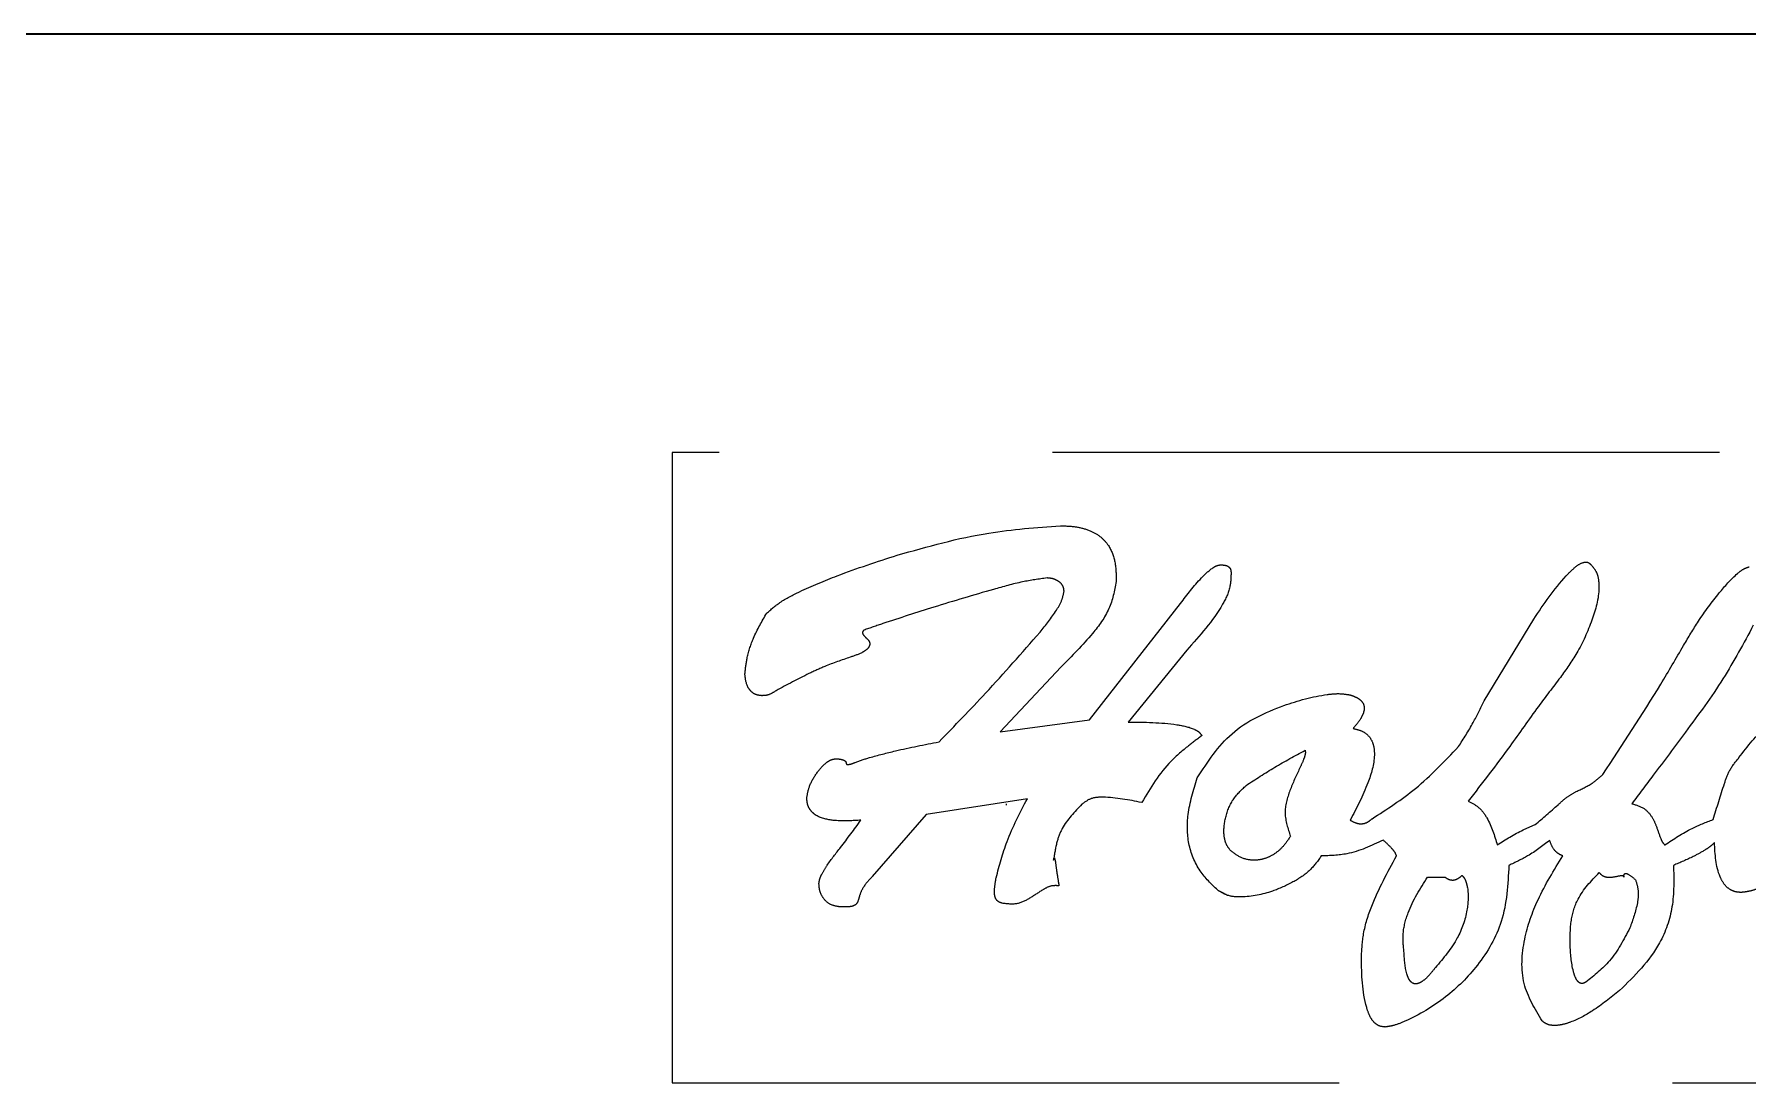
# Paper-space layout '2 DOOR PANEL LAYOUT - A1 Sheet' of a CAD drawing. Extents: x 50 to 825, y 22 to 486.
# Drawn here: x 438.407 to 442.903, y 464.264 to 467.014 of the extents above; entities that cross this region are included whole.
import ezdxf

# ---------------------------------------------------------------- set-up
doc = ezdxf.new("R2010")
doc.units = 0
doc.linetypes.add('HIDDEN', pattern=[0.375, 0.25, -0.125])
doc.layers.add('N-EQPM', color=3, linetype='Continuous', lineweight=25)
doc.layers.add('N-PANL', color=4, linetype='Continuous', lineweight=35)

psp = doc.layouts.new('2 DOOR PANEL LAYOUT - A1 Sheet')

# ---------------------------------------------------------------- linework, layer by layer
at = {"layer": 'N-EQPM', "linetype": 'HIDDEN', "ltscale": 7}
for p, q in [((440.0811, 465.9165), (440.0811, 464.2637)), ((445.4544, 465.9165), (440.0811, 465.9165)), ((441.1761, 465.2153), (441.4149, 465.521)), ((442.2116, 465.2656), (442.3415, 465.4796)), ((441.4311, 465.3986), (441.2778, 465.2098)), ((441.1018, 465.3546), (440.9415, 465.1843)), ((440.9415, 465.1843), (441.1761, 465.2153)), ((441.013, 465.0087), (440.7474, 464.967)), ((440.7474, 464.967), (440.6062, 464.8046)), ((440.9571, 464.9952), (440.9571, 464.9918)), ((442.0626, 464.8033), (442.1084, 464.8033)), ((440.0811, 464.2637), (445.4544, 464.2637))]:
    psp.add_line(p, q, dxfattribs=at)
for points, knots in [([(440.6718, 465.6477), (440.7513, 465.6701), (440.8915, 465.7096), (441.0368, 465.7202), (441.0997, 465.7247)], [0, 0, 0, 0, 0.566713, 1, 1, 1, 1]), ([(441.0997, 465.7247), (441.1146, 465.7242), (441.1419, 465.7232), (441.1785, 465.7128), (441.2068, 465.6961), (441.2307, 465.6691), (441.2458, 465.6282), (441.246, 465.5955), (441.2462, 465.5783)], [0, 0, 0, 0, 0.186553, 0.340032, 0.471319, 0.592327, 0.785115, 1, 1, 1, 1]), ([(440.3292, 465.4955), (440.3404, 465.5052), (440.3665, 465.5279), (440.4299, 465.5593), (440.532, 465.6023), (440.6189, 465.6305), (440.6718, 465.6477)], [0, 0, 0, 0, 0.11805, 0.273776, 0.558572, 1, 1, 1, 1]), ([(441.0647, 465.5878), (441.0432, 465.5848), (440.9957, 465.578), (440.8968, 465.5502), (440.7746, 465.5139), (440.6614, 465.4775), (440.6005, 465.4566), (440.5839, 465.4509)], [0, 0, 0, 0, 0.130102, 0.287108, 0.614384, 0.894711, 1, 1, 1, 1]), ([(441.1093, 465.5528), (441.109, 465.5558), (441.1086, 465.5615), (441.1039, 465.5716), (441.0938, 465.5807), (441.0794, 465.5866), (441.0694, 465.5874), (441.0647, 465.5878)], [0, 0, 0, 0, 0.142188, 0.27183, 0.521854, 0.772661, 1, 1, 1, 1]), ([(441.4149, 465.521), (441.4324, 465.544), (441.4579, 465.5776), (441.4915, 465.6094), (441.5092, 465.6204), (441.5164, 465.6215), (441.5195, 465.6221)], [0, 0, 0, 0, 0.585308, 0.853681, 0.93508, 1, 1, 1, 1]), ([(441.5475, 465.6015), (441.5472, 465.5889), (441.5464, 465.5597), (441.5108, 465.4863), (441.4654, 465.4364), (441.4311, 465.3986)], [0, 0, 0, 0, 0.157054, 0.362026, 1, 1, 1, 1]), ([(441.5195, 465.6221), (441.5227, 465.622), (441.5284, 465.6218), (441.5362, 465.6202), (441.5419, 465.6171), (441.5454, 465.6127), (441.5472, 465.6074), (441.5474, 465.6036), (441.5475, 465.6015)], [0, 0, 0, 0, 0.235798, 0.429074, 0.591402, 0.712493, 0.844085, 1, 1, 1, 1]), ([(442.3415, 465.4796), (442.3681, 465.5191), (442.4011, 465.5681), (442.4478, 465.6149), (442.4655, 465.6272), (442.4768, 465.6297), (442.4825, 465.6293), (442.4875, 465.627), (442.4899, 465.6243), (442.4911, 465.6229)], [0, 0, 0, 0, 0.642594, 0.796298, 0.898965, 0.927124, 0.951565, 0.974877, 1, 1, 1, 1]), ([(442.4911, 465.6229), (442.4958, 465.6178), (442.5055, 465.6074), (442.5119, 465.5856), (442.5146, 465.5413), (442.4954, 465.4736), (442.4598, 465.3947), (442.4265, 465.3478), (442.4115, 465.3267)], [0, 0, 0, 0, 0.063007, 0.129472, 0.203615, 0.470974, 0.762923, 1, 1, 1, 1]), ([(442.735, 465.4108), (442.7476, 465.4322), (442.7758, 465.4799), (442.8228, 465.5436), (442.8633, 465.589), (442.8909, 465.6116), (442.9022, 465.6155), (442.9069, 465.6171)], [0, 0, 0, 0, 0.273354, 0.611453, 0.86974, 0.944505, 1, 1, 1, 1]), ([(441.0462, 465.4452), (441.0612, 465.4641), (441.0825, 465.4909), (441.1041, 465.5276), (441.1077, 465.5452), (441.1093, 465.5528)], [0, 0, 0, 0, 0.574497, 0.816073, 1, 1, 1, 1]), ([(441.2462, 465.5783), (441.2414, 465.5539), (441.2316, 465.5038), (441.1763, 465.4297), (441.13, 465.383), (441.1018, 465.3546)], [0, 0, 0, 0, 0.270752, 0.556867, 1, 1, 1, 1]), ([(440.2719, 465.3363), (440.2736, 465.3507), (440.2774, 465.3827), (440.2952, 465.4373), (440.3167, 465.4741), (440.3292, 465.4955)], [0, 0, 0, 0, 0.253628, 0.566301, 1, 1, 1, 1]), ([(442.9178, 465.4637), (442.8923, 465.4163), (442.8399, 465.3185), (442.7456, 465.1915), (442.665, 465.083), (442.618, 465.0205), (442.5994, 464.9956)], [0, 0, 0, 0, 0.284346, 0.586174, 0.835546, 1, 1, 1, 1]), ([(440.5998, 465.4159), (440.5995, 465.4135), (440.5988, 465.4086), (440.5924, 465.3999), (440.5757, 465.389), (440.5593, 465.3837), (440.5483, 465.3801)], [0, 0, 0, 0, 0.108535, 0.220902, 0.477996, 1, 1, 1, 1]), ([(440.5839, 465.4509), (440.5832, 465.4502), (440.582, 465.4488), (440.5808, 465.4464), (440.5805, 465.4441), (440.5813, 465.4401), (440.5853, 465.435), (440.5913, 465.4293), (440.5977, 465.4235), (440.5991, 465.4183), (440.5998, 465.4159)], [0, 0, 0, 0, 0.071461, 0.130698, 0.1836, 0.23569, 0.413222, 0.622899, 0.827361, 1, 1, 1, 1]), ([(440.7813, 465.158), (440.8223, 465.2003), (440.913, 465.2938), (440.999, 465.3916), (441.0462, 465.4452)], [0, 0, 0, 0, 0.451887, 1, 1, 1, 1]), ([(442.523, 465.072), (442.5747, 465.1505), (442.6481, 465.2618), (442.7152, 465.3769), (442.735, 465.4108)], [0, 0, 0, 0, 0.705467, 1, 1, 1, 1]), ([(440.5483, 465.3801), (440.5258, 465.3724), (440.4889, 465.3597), (440.424, 465.33), (440.3822, 465.3075), (440.3539, 465.2921)], [0, 0, 0, 0, 0.333566, 0.547844, 1, 1, 1, 1]), ([(440.3164, 465.279), (440.3109, 465.2795), (440.3004, 465.2805), (440.2875, 465.2897), (440.2749, 465.3076), (440.2731, 465.3244), (440.2719, 465.3363)], [0, 0, 0, 0, 0.203835, 0.385901, 0.567328, 1, 1, 1, 1]), ([(442.4115, 465.3267), (442.3921, 465.3015), (442.3465, 465.2422), (442.2696, 465.1312), (442.2064, 465.0496), (442.1695, 465.002)], [0, 0, 0, 0, 0.235741, 0.5541, 1, 1, 1, 1]), ([(440.3539, 465.2921), (440.3476, 465.2881), (440.3392, 465.2827), (440.3262, 465.2791), (440.32, 465.279), (440.3164, 465.279)], [0, 0, 0, 0, 0.546344, 0.735023, 1, 1, 1, 1]), ([(441.4588, 465.0631), (441.4861, 465.1052), (441.542, 465.1913), (441.6739, 465.2525), (441.7721, 465.2798), (441.8317, 465.2856), (441.8516, 465.2823), (441.86, 465.2809)], [0, 0, 0, 0, 0.307218, 0.629729, 0.874374, 0.946543, 1, 1, 1, 1]), ([(441.86, 465.2809), (441.8652, 465.2792), (441.8747, 465.276), (441.8864, 465.2687), (441.8943, 465.2596), (441.8976, 465.2479), (441.8956, 465.2342), (441.8863, 465.2147), (441.8752, 465.2018), (441.8677, 465.193)], [0, 0, 0, 0, 0.141238, 0.256578, 0.353953, 0.446062, 0.560877, 0.702969, 1, 1, 1, 1]), ([(442.1441, 465.1453), (442.1575, 465.166), (442.1824, 465.2048), (442.2023, 465.2464), (442.2116, 465.2656)], [0, 0, 0, 0, 0.536612, 1, 1, 1, 1]), ([(442.8802, 465.1166), (442.9025, 465.1463), (442.934, 465.1884), (442.9976, 465.2235), (443.0322, 465.2264), (443.0515, 465.228)], [0, 0, 0, 0, 0.516358, 0.729892, 1, 1, 1, 1]), ([(441.2778, 465.2098), (441.3206, 465.2095), (441.3791, 465.209), (441.4413, 465.1963), (441.4633, 465.1847), (441.4685, 465.1776), (441.4708, 465.1744)], [0, 0, 0, 0, 0.636102, 0.87088, 0.941036, 1, 1, 1, 1]), ([(441.8677, 465.193), (441.8763, 465.191), (441.8924, 465.1873), (441.9119, 465.1718), (441.9226, 465.1492), (441.9253, 465.1071), (441.9051, 465.0384), (441.8768, 464.9843), (441.86, 464.9523)], [0, 0, 0, 0, 0.093178, 0.17352, 0.254891, 0.350708, 0.615348, 1, 1, 1, 1]), ([(440.5423, 465.0985), (440.5449, 465.0988), (440.5514, 465.0998), (440.5697, 465.1079), (440.6086, 465.1196), (440.6819, 465.1385), (440.743, 465.1505), (440.7813, 465.158)], [0, 0, 0, 0, 0.031233, 0.080493, 0.241456, 0.525694, 1, 1, 1, 1]), ([(441.4708, 465.1744), (441.4592, 465.1655), (441.4314, 465.1444), (441.3699, 465.0933), (441.3362, 465.0373), (441.313, 464.9988)], [0, 0, 0, 0, 0.184826, 0.440368, 1, 1, 1, 1]), ([(441.9174, 464.9561), (441.9565, 464.9813), (442.0398, 465.035), (442.1079, 465.107), (442.1441, 465.1453)], [0, 0, 0, 0, 0.4696, 1, 1, 1, 1]), ([(440.4342, 465.0116), (440.4362, 465.0218), (440.4406, 465.0449), (440.4595, 465.0763), (440.4796, 465.0998), (440.4989, 465.1124), (440.5089, 465.1132), (440.5135, 465.1135)], [0, 0, 0, 0, 0.22601, 0.511189, 0.784905, 0.900143, 1, 1, 1, 1]), ([(440.5135, 465.1135), (440.5172, 465.1131), (440.5232, 465.1124), (440.5302, 465.1105), (440.534, 465.1084), (440.5359, 465.1067), (440.5375, 465.1041), (440.5374, 465.1014), (440.5384, 465.0995), (440.5393, 465.0989), (440.5407, 465.0985), (440.5417, 465.0985), (440.5423, 465.0985)], [0, 0, 0, 0, 0.310711, 0.514043, 0.606128, 0.675106, 0.730373, 0.858341, 0.884172, 0.912273, 0.948906, 1, 1, 1, 1]), ([(441.5869, 465.0434), (441.6117, 465.0597), (441.662, 465.0926), (441.7149, 465.1212), (441.7416, 465.1357)], [0, 0, 0, 0, 0.494257, 1, 1, 1, 1]), ([(441.7416, 465.1357), (441.742, 465.1341), (441.7428, 465.1306), (441.7417, 465.123), (441.7371, 465.1086), (441.7222, 465.0775), (441.701, 465.032), (441.6831, 464.9699), (441.6966, 464.9303), (441.7034, 464.9103)], [0, 0, 0, 0, 0.020555, 0.045505, 0.095068, 0.212536, 0.481005, 0.738635, 1, 1, 1, 1]), ([(442.8127, 464.9542), (442.8222, 464.9857), (442.8351, 465.0289), (442.8546, 465.0854), (442.8713, 465.1058), (442.8802, 465.1166)], [0, 0, 0, 0, 0.556947, 0.765656, 1, 1, 1, 1]), ([(441.5124, 464.7689), (441.4958, 464.7848), (441.4605, 464.8189), (441.4324, 464.8899), (441.4313, 464.9755), (441.4489, 465.0314), (441.4588, 465.0631)], [0, 0, 0, 0, 0.212921, 0.454826, 0.69082, 1, 1, 1, 1]), ([(442.4529, 465.0274), (442.4673, 465.034), (442.4928, 465.0457), (442.5138, 465.064), (442.523, 465.072)], [0, 0, 0, 0, 0.565527, 1, 1, 1, 1]), ([(440.5762, 464.9523), (440.5549, 464.951), (440.5186, 464.9488), (440.476, 464.9556), (440.4529, 464.9683), (440.4418, 464.9802), (440.4352, 464.9951), (440.4346, 465.0059), (440.4342, 465.0116)], [0, 0, 0, 0, 0.367657, 0.626623, 0.726151, 0.815033, 0.903171, 1, 1, 1, 1]), ([(440.931, 464.8014), (440.9396, 464.8334), (440.9591, 464.9056), (440.9938, 464.9719), (441.013, 465.0087)], [0, 0, 0, 0, 0.444025, 1, 1, 1, 1]), ([(441.313, 464.9988), (441.2797, 465.0053), (441.2363, 465.0138), (441.1803, 465.0121), (441.1638, 465), (441.1558, 464.9941)], [0, 0, 0, 0, 0.630428, 0.820178, 1, 1, 1, 1]), ([(441.5467, 464.8721), (441.5426, 464.8772), (441.5341, 464.8879), (441.5269, 464.9175), (441.5307, 464.9586), (441.5491, 465.0074), (441.5744, 465.0315), (441.5869, 465.0434)], [0, 0, 0, 0, 0.101135, 0.211199, 0.461946, 0.735014, 1, 1, 1, 1]), ([(442.1695, 465.002), (442.1789, 464.9975), (442.1992, 464.9877), (442.2277, 464.9475), (442.2386, 464.9116), (442.246, 464.8874)], [0, 0, 0, 0, 0.214787, 0.468508, 1, 1, 1, 1]), ([(442.3453, 464.9408), (442.3655, 464.9579), (442.394, 464.9819), (442.4279, 465.0136), (442.4452, 465.0231), (442.4529, 465.0274)], [0, 0, 0, 0, 0.574917, 0.808998, 1, 1, 1, 1]), ([(441.1558, 464.9941), (441.1366, 464.9742), (441.1085, 464.945), (441.0882, 464.8921), (441.0842, 464.8636), (441.082, 464.8479)], [0, 0, 0, 0, 0.486814, 0.716242, 1, 1, 1, 1]), ([(442.5994, 464.9956), (442.6106, 464.9923), (442.6315, 464.9862), (442.6524, 464.962), (442.6649, 464.9341), (442.6717, 464.911), (442.6789, 464.8946), (442.6833, 464.8896), (442.6854, 464.8874)], [0, 0, 0, 0, 0.236985, 0.439501, 0.633729, 0.863782, 0.937398, 1, 1, 1, 1]), ([(440.4661, 464.7855), (440.4666, 464.7894), (440.4676, 464.7981), (440.4753, 464.8146), (440.4927, 464.8432), (440.5296, 464.8887), (440.5587, 464.9283), (440.5762, 464.9523)], [0, 0, 0, 0, 0.058057, 0.129937, 0.267701, 0.557259, 1, 1, 1, 1]), ([(441.86, 464.9523), (441.8657, 464.9492), (441.8763, 464.9434), (441.893, 464.9423), (441.9069, 464.9471), (441.9138, 464.953), (441.9174, 464.9561)], [0, 0, 0, 0, 0.308292, 0.57062, 0.774188, 1, 1, 1, 1]), ([(442.246, 464.8874), (442.2681, 464.9015), (442.2999, 464.9219), (442.3347, 464.9364), (442.3453, 464.9408)], [0, 0, 0, 0, 0.695902, 1, 1, 1, 1]), ([(442.6854, 464.8874), (442.7088, 464.903), (442.749, 464.9297), (442.794, 464.947), (442.8127, 464.9542)], [0, 0, 0, 0, 0.583178, 1, 1, 1, 1]), ([(441.7034, 464.9103), (441.6968, 464.9005), (441.6847, 464.8823), (441.661, 464.8624), (441.6363, 464.8506), (441.6074, 464.8458), (441.5749, 464.8507), (441.556, 464.8651), (441.5467, 464.8721)], [0, 0, 0, 0, 0.188477, 0.349632, 0.492142, 0.623155, 0.815917, 1, 1, 1, 1]), ([(441.9466, 464.9001), (441.9155, 464.8854), (441.8638, 464.861), (441.8069, 464.8594), (441.7843, 464.8587)], [0, 0, 0, 0, 0.601204, 1, 1, 1, 1]), ([(441.9817, 464.8587), (441.9805, 464.8617), (441.9775, 464.8689), (441.9654, 464.8829), (441.9543, 464.8931), (441.9466, 464.9001)], [0, 0, 0, 0, 0.174198, 0.427564, 1, 1, 1, 1]), ([(442.3835, 464.8988), (442.3647, 464.8846), (442.3312, 464.8594), (442.2932, 464.8417), (442.2765, 464.8339)], [0, 0, 0, 0, 0.561068, 1, 1, 1, 1]), ([(442.4179, 464.8587), (442.4134, 464.8608), (442.4045, 464.8649), (442.3913, 464.8782), (442.3865, 464.8908), (442.3835, 464.8988)], [0, 0, 0, 0, 0.269244, 0.536246, 1, 1, 1, 1]), ([(442.8159, 464.8937), (442.8126, 464.8905), (442.8049, 464.8829), (442.786, 464.8709), (442.754, 464.8531), (442.7258, 464.8413), (442.7083, 464.8339)], [0, 0, 0, 0, 0.111511, 0.261044, 0.539441, 1, 1, 1, 1]), ([(442.9031, 464.7651), (442.8971, 464.7641), (442.886, 464.7622), (442.8699, 464.7643), (442.8543, 464.771), (442.8404, 464.7843), (442.8192, 464.8241), (442.8174, 464.8626), (442.8159, 464.8937)], [0, 0, 0, 0, 0.100524, 0.186049, 0.263449, 0.376755, 0.496932, 1, 1, 1, 1]), ([(441.082, 464.8479), (441.0821, 464.8494), (441.0823, 464.8512), (441.0828, 464.853), (441.0831, 464.8534), (441.0832, 464.8536), (441.0834, 464.8536), (441.0835, 464.8536), (441.0836, 464.8535), (441.0839, 464.8533), (441.0841, 464.8527), (441.0862, 464.8469), (441.0876, 464.8341), (441.0911, 464.8103), (441.094, 464.792), (441.0959, 464.7804)], [0, 0, 0, 0, 0.054883, 0.06728, 0.070454, 0.072836, 0.074453, 0.075973, 0.077718, 0.0799, 0.088423, 0.101165, 0.311086, 0.563282, 1, 1, 1, 1]), ([(441.7843, 464.8587), (441.7751, 464.8458), (441.7553, 464.8178), (441.7092, 464.7884), (441.6492, 464.7613), (441.5907, 464.749), (441.54, 464.7522), (441.5211, 464.7636), (441.5124, 464.7689)], [0, 0, 0, 0, 0.1517, 0.329852, 0.520249, 0.788889, 0.902384, 1, 1, 1, 1]), ([(441.8893, 464.5913), (441.8905, 464.6125), (441.893, 464.659), (441.9227, 464.7505), (441.9582, 464.8157), (441.9817, 464.8587)], [0, 0, 0, 0, 0.222436, 0.486196, 1, 1, 1, 1]), ([(442.2765, 464.8339), (442.2739, 464.7838), (442.2689, 464.6896), (442.2005, 464.5716), (442.1115, 464.4837), (442.0319, 464.436), (441.9765, 464.4135), (441.9586, 464.4108), (441.9517, 464.4098)], [0, 0, 0, 0, 0.257947, 0.484891, 0.690104, 0.906231, 0.963752, 1, 1, 1, 1]), ([(442.3638, 464.4257), (442.3446, 464.4574), (442.3049, 464.5229), (442.3126, 464.6397), (442.3523, 464.7523), (442.3947, 464.8211), (442.4179, 464.8587)], [0, 0, 0, 0, 0.233347, 0.482241, 0.717107, 1, 1, 1, 1]), ([(442.7083, 464.8339), (442.7093, 464.7974), (442.7112, 464.7273), (442.6695, 464.6066), (442.6062, 464.544), (442.5669, 464.5053)], [0, 0, 0, 0, 0.293095, 0.561621, 1, 1, 1, 1]), ([(442.9847, 464.846), (442.9732, 464.826), (442.9577, 464.7991), (442.9284, 464.7706), (442.9117, 464.767), (442.9031, 464.7651)], [0, 0, 0, 0, 0.578985, 0.783147, 1, 1, 1, 1]), ([(440.5202, 464.725), (440.5119, 464.7264), (440.4955, 464.7293), (440.478, 464.7456), (440.4678, 464.765), (440.4667, 464.7785), (440.4661, 464.7855)], [0, 0, 0, 0, 0.278152, 0.548594, 0.768062, 1, 1, 1, 1]), ([(440.6062, 464.8046), (440.5975, 464.7955), (440.5832, 464.7804), (440.5726, 464.756), (440.5694, 464.7403), (440.5638, 464.7314), (440.5554, 464.7265), (440.5404, 464.7244), (440.5279, 464.7248), (440.5202, 464.725)], [0, 0, 0, 0, 0.288118, 0.475527, 0.603792, 0.655491, 0.712054, 0.822013, 1, 1, 1, 1]), ([(440.9469, 464.7345), (440.9443, 464.7354), (440.9394, 464.737), (440.9333, 464.7414), (440.9293, 464.7474), (440.9262, 464.7584), (440.927, 464.7768), (440.9295, 464.7923), (440.931, 464.8014)], [0, 0, 0, 0, 0.107631, 0.199701, 0.288005, 0.384996, 0.638308, 1, 1, 1, 1]), ([(441.0959, 464.7804), (441.0888, 464.7807), (441.0741, 464.7813), (441.049, 464.7675), (441.0225, 464.7487), (440.9867, 464.7295), (440.9605, 464.7328), (440.9469, 464.7345)], [0, 0, 0, 0, 0.130181, 0.270299, 0.518858, 0.749754, 1, 1, 1, 1]), ([(442.0014, 464.6046), (441.9997, 464.6214), (441.9962, 464.6569), (442.0148, 464.7268), (442.0437, 464.773), (442.0626, 464.8033)], [0, 0, 0, 0, 0.23617, 0.498851, 1, 1, 1, 1]), ([(442.1536, 464.8077), (442.1557, 464.8053), (442.1605, 464.7999), (442.1649, 464.7884), (442.1713, 464.7608), (442.1682, 464.7096), (442.1427, 464.635), (442.1047, 464.5905), (442.0836, 464.5658)], [0, 0, 0, 0, 0.035509, 0.080472, 0.135144, 0.352043, 0.640271, 1, 1, 1, 1]), ([(442.1084, 464.8033), (442.1112, 464.8014), (442.1163, 464.7978), (442.1252, 464.7951), (442.1347, 464.7955), (442.1447, 464.7997), (442.1505, 464.8049), (442.1536, 464.8077)], [0, 0, 0, 0, 0.198166, 0.373025, 0.540246, 0.751191, 1, 1, 1, 1]), ([(442.437, 464.6263), (442.4371, 464.6475), (442.4372, 464.6881), (442.4577, 464.7572), (442.4924, 464.7931), (442.5134, 464.8148)], [0, 0, 0, 0, 0.302167, 0.576753, 1, 1, 1, 1]), ([(442.5134, 464.8148), (442.5163, 464.8118), (442.5217, 464.8063), (442.5327, 464.8027), (442.5492, 464.8019), (442.5626, 464.8065), (442.5736, 464.8073), (442.5757, 464.8069), (442.577, 464.8062), (442.5777, 464.8054), (442.5782, 464.8044), (442.5783, 464.8037), (442.5784, 464.8033)], [0, 0, 0, 0, 0.170629, 0.32375, 0.473748, 0.8646, 0.906786, 0.940105, 0.9544, 0.96826, 0.983012, 1, 1, 1, 1]), ([(442.5784, 464.8033), (442.5783, 464.8044), (442.5782, 464.8064), (442.5785, 464.8091), (442.5793, 464.811), (442.5804, 464.8121), (442.5818, 464.8127), (442.5837, 464.8128), (442.5863, 464.8122), (442.5957, 464.8078), (442.6028, 464.8013), (442.6089, 464.7957)], [0, 0, 0, 0, 0.076739, 0.137497, 0.185355, 0.216433, 0.247455, 0.28225, 0.347205, 0.431952, 1, 1, 1, 1]), ([(442.6089, 464.7957), (442.6116, 464.7868), (442.6177, 464.7672), (442.6132, 464.7232), (442.6015, 464.6911), (442.5937, 464.6696)], [0, 0, 0, 0, 0.212562, 0.470318, 1, 1, 1, 1]), ([(442.5937, 464.6696), (442.578, 464.6393), (442.5493, 464.5838), (442.5005, 464.5451), (442.4784, 464.5276)], [0, 0, 0, 0, 0.546886, 1, 1, 1, 1]), ([(442.0836, 464.5658), (442.0778, 464.5584), (442.0676, 464.5454), (442.0536, 464.5321), (442.0432, 464.5258), (442.0366, 464.5233), (442.0303, 464.5227), (442.0239, 464.5245), (442.0177, 464.5296), (442.0124, 464.5384), (442.0037, 464.563), (442.0024, 464.5859), (442.0014, 464.6046)], [0, 0, 0, 0, 0.173799, 0.304357, 0.355075, 0.397702, 0.434559, 0.469149, 0.518721, 0.579663, 0.656526, 1, 1, 1, 1]), ([(442.4784, 464.5276), (442.477, 464.5268), (442.4744, 464.5253), (442.4702, 464.5241), (442.4662, 464.5241), (442.4615, 464.5256), (442.4564, 464.53), (442.4502, 464.5403), (442.4403, 464.5722), (442.4385, 464.6025), (442.437, 464.6263)], [0, 0, 0, 0, 0.039079, 0.073108, 0.104099, 0.134673, 0.19213, 0.265359, 0.422683, 1, 1, 1, 1]), ([(441.9517, 464.4098), (441.946, 464.4104), (441.9346, 464.4117), (441.9203, 464.4234), (441.91, 464.4403), (441.8914, 464.4953), (441.8903, 464.5472), (441.8893, 464.5913)], [0, 0, 0, 0, 0.082121, 0.163052, 0.256019, 0.367362, 1, 1, 1, 1]), ([(442.5669, 464.5053), (442.5438, 464.4869), (442.5036, 464.4549), (442.4508, 464.426), (442.4152, 464.4151), (442.3944, 464.4131), (442.3765, 464.4159), (442.3678, 464.4225), (442.3638, 464.4257)], [0, 0, 0, 0, 0.381487, 0.664546, 0.772439, 0.86086, 0.934248, 1, 1, 1, 1])]:
    psp.add_open_spline(points, degree=3, knots=knots, dxfattribs=at)
psp.add_open_spline([(441.5124, 464.7689), (441.5393, 464.7552)], degree=1, dxfattribs=at)
at = {"layer": 'N-PANL'}
psp.add_line((637.5933, 467.0139), (399.589, 467.0139), dxfattribs=at)

doc.saveas('drawing.dxf')
